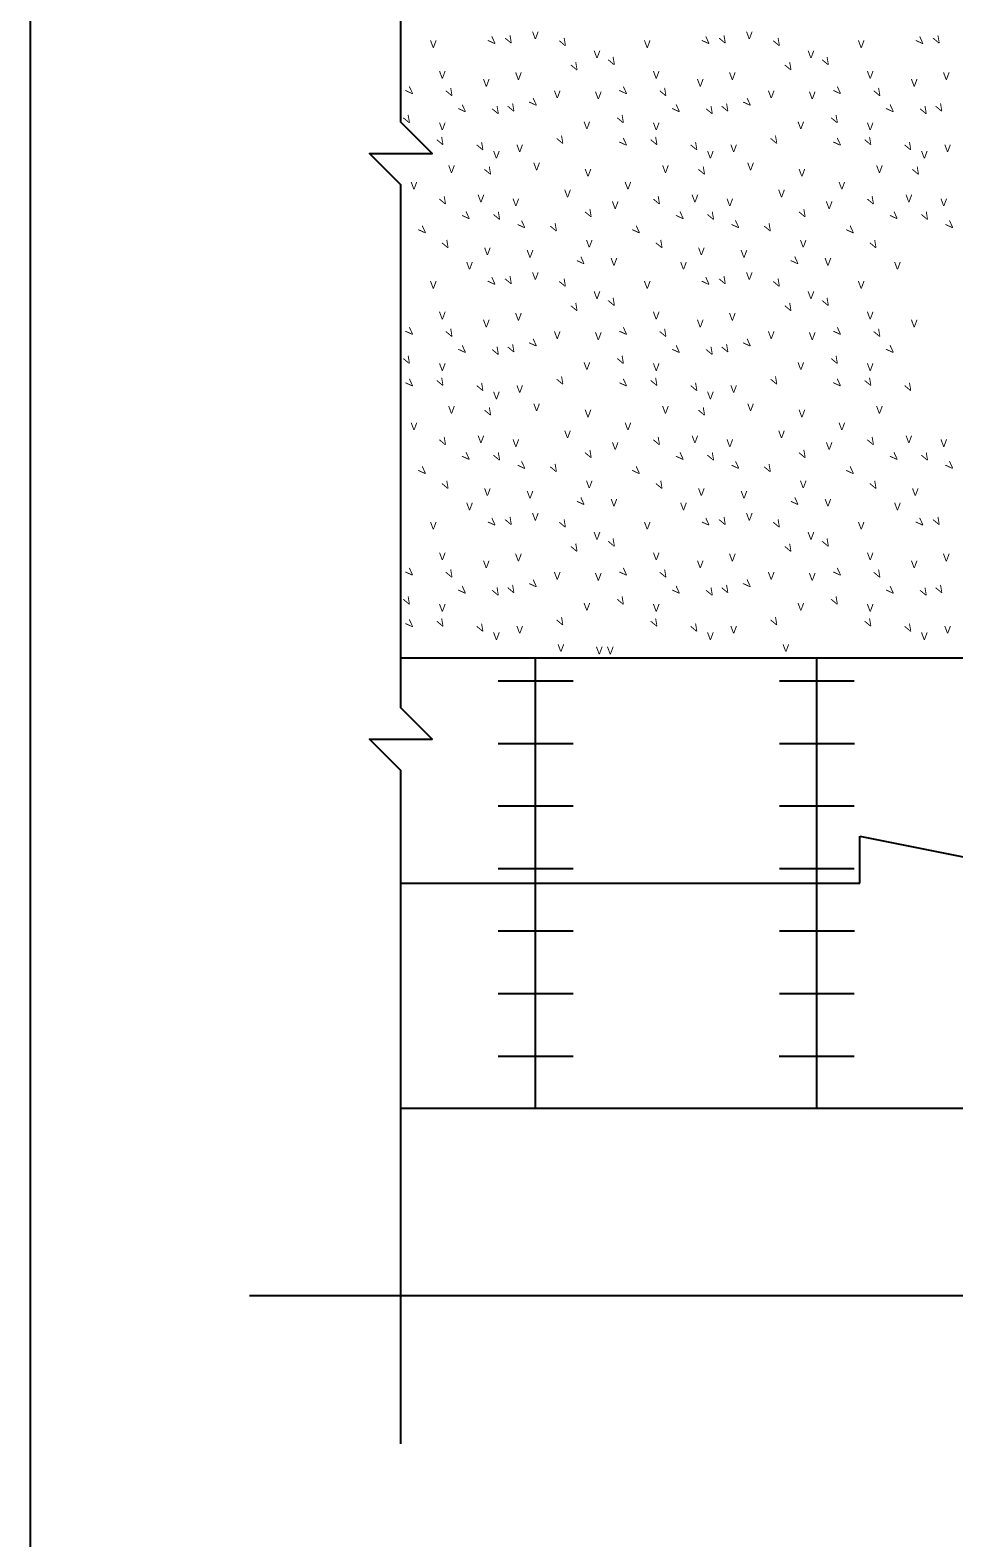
# Model space of a CAD drawing. Extents: x 997.6 to 1036.8, y 998.9 to 1022.7.
# Drawn here: x 1007 to 1009.463, y 1006.128 to 1010.148 of the extents above; entities that cross this region are included whole.
import ezdxf

# ---------------------------------------------------------------- set-up
doc = ezdxf.new("R2010")
doc.units = 0
for name, color, linetype in [('Level 1', 7, 'Continuous'), ('Level 10', 7, 'Continuous'), ('Level 11', 7, 'Continuous')]:
    doc.layers.add(name, color=color, linetype=linetype)

msp = doc.modelspace()

# ---------------------------------------------------------------- linework, layer by layer
at = {"layer": 'Level 1'}
for p, q in [((1007.9884, 1010.0273), (1007.9884, 1012.52)), ((1007.9884, 1008.4659), (1007.9884, 1009.6106)), ((1007.9884, 1008.474), (1014.12, 1008.474)), ((1008.348, 1007.274), (1008.348, 1008.474)), ((1008.348, 1007.274), (1008.348, 1008.474)), ((1009.098, 1007.274), (1009.098, 1008.474)), ((1009.098, 1007.274), (1009.098, 1008.474)), ((1008.248, 1008.4127), (1008.448, 1008.4128)), ((1008.998, 1008.4127), (1009.198, 1008.4128)), ((1008.248, 1008.2462), (1008.4481, 1008.2462)), ((1008.998, 1008.2462), (1009.1981, 1008.2462)), ((1007.9884, 1006.3789), (1007.9884, 1008.0493)), ((1008.248, 1008.0795), (1008.448, 1008.0795)), ((1008.998, 1008.0795), (1009.198, 1008.0795)), ((1009.2128, 1007.874), (1009.2128, 1007.999)), ((1009.2128, 1007.999), (1009.8378, 1007.874)), ((1008.248, 1007.9128), (1008.448, 1007.9128)), ((1008.998, 1007.9128), (1009.198, 1007.9128)), ((1007.9884, 1007.874), (1009.2128, 1007.874)), ((1008.248, 1007.7462), (1008.4481, 1007.7462)), ((1008.998, 1007.7462), (1009.1981, 1007.7462)), ((1008.248, 1007.5794), (1008.448, 1007.5794)), ((1008.998, 1007.5794), (1009.198, 1007.5794)), ((1008.2479, 1007.4128), (1008.448, 1007.4128)), ((1008.9979, 1007.4128), (1009.198, 1007.4128)), ((1007.9884, 1007.274), (1029.0777, 1007.274)), ((1007.5853, 1006.774), (1029.0777, 1006.774))]:
    msp.add_line(p, q, dxfattribs=at)
for points in [[(1007.9884, 1009.6106), (1007.9884, 1009.7356), (1007.9051, 1009.8189), (1008.0718, 1009.8189), (1007.9884, 1009.9023), (1007.9884, 1010.0273)], [(1007.9884, 1008.0493), (1007.9884, 1008.1743), (1007.9051, 1008.2576), (1008.0718, 1008.2576), (1007.9884, 1008.3409), (1007.9884, 1008.4659)]]:
    msp.add_lwpolyline(points, dxfattribs=at)
at = {"layer": 'Level 10'}
msp.add_line((1007, 1021.5), (1007, 1000.5), dxfattribs=at)
at = {"layer": 'Level 11'}
msp.add_lwpolyline([(1007, 1000.5), (1035.5, 1000.5), (1035.5, 1021.5), (1007, 1021.5)], close=True, dxfattribs=at)

# ---------------------------------------------------------------- texts
at = {"layer": 'Level 1'}
for p in [(1008.3384, 1010.124), (1008.909, 1010.124), (1008.0663, 1010.1006), (1008.6368, 1010.1006), (1009.2074, 1010.1006), (1008.5028, 1010.0731), (1009.0734, 1010.0731), (1008.0903, 1010.0188), (1008.2076, 1009.9975), (1008.2933, 1010.0153), (1008.6608, 1010.0188), (1008.7782, 1009.9975), (1008.8638, 1010.0153), (1009.2314, 1010.0188), (1009.3488, 1009.9975), (1009.4344, 1010.0153), (1008.3968, 1009.9666), (1008.5063, 1009.9638), (1008.9674, 1009.9666), (1009.0768, 1009.9638), (1008.0903, 1009.8813), (1008.4758, 1009.8842), (1008.6608, 1009.8813), (1009.0464, 1009.8842), (1009.2314, 1009.8813), (1008.2346, 1009.8058), (1008.2967, 1009.8229), (1008.8052, 1009.8058), (1008.8673, 1009.8229), (1009.3758, 1009.8058), (1009.4378, 1009.8229), (1008.1148, 1009.7673), (1008.3418, 1009.7743), (1008.4788, 1009.7577), (1008.6854, 1009.7673), (1008.9124, 1009.7743), (1009.0493, 1009.7577), (1009.256, 1009.7673), (1008.0147, 1009.7233), (1008.5853, 1009.7233), (1009.1558, 1009.7233), (1008.1933, 1009.6889), (1008.2864, 1009.6787), (1008.4243, 1009.7021), (1008.7639, 1009.6889), (1008.857, 1009.6787), (1008.9949, 1009.7021), (1009.3345, 1009.6889), (1009.4276, 1009.6787), (1008.5514, 1009.6712), (1009.122, 1009.6712), (1008.4822, 1009.5687), (1009.0528, 1009.5687), (1008.2105, 1009.5481), (1008.3242, 1009.5413), (1008.548, 1009.52), (1008.7811, 1009.5481), (1008.8948, 1009.5413), (1009.1186, 1009.52), (1008.1629, 1009.5097), (1008.3384, 1009.4822), (1008.7335, 1009.5097), (1008.909, 1009.4822), (1009.3041, 1009.5097), (1008.0663, 1009.4588), (1008.6368, 1009.4588), (1009.2074, 1009.4588), (1008.5028, 1009.4313), (1009.0734, 1009.4313), (1008.0903, 1009.3769), (1008.2076, 1009.3557), (1008.2933, 1009.3735), (1008.6608, 1009.3769), (1008.7782, 1009.3557), (1008.8638, 1009.3735), (1009.2314, 1009.3769), (1009.3488, 1009.3557), (1008.3968, 1009.3248), (1008.5063, 1009.3219), (1008.9674, 1009.3248), (1009.0768, 1009.3219), (1008.0903, 1009.2395), (1008.4758, 1009.2423), (1008.6608, 1009.2395), (1009.0464, 1009.2423), (1009.2314, 1009.2395), (1008.2346, 1009.1639), (1008.2967, 1009.1811), (1008.8052, 1009.1639), (1008.8673, 1009.1811), (1008.1148, 1009.1255), (1008.3418, 1009.1324), (1008.4788, 1009.1158), (1008.6854, 1009.1255), (1008.9124, 1009.1324), (1009.0493, 1009.1158), (1009.256, 1009.1255), (1008.0147, 1009.0815), (1008.5853, 1009.0815), (1009.1558, 1009.0815), (1008.1933, 1009.0471), (1008.2864, 1009.0368), (1008.4243, 1009.0603), (1008.7639, 1009.0471), (1008.857, 1009.0368), (1008.9949, 1009.0603), (1009.3345, 1009.0471), (1009.4276, 1009.0368), (1008.5514, 1009.0293), (1009.122, 1009.0293), (1008.4822, 1008.9268), (1009.0528, 1008.9268), (1008.2105, 1008.9063), (1008.3242, 1008.8994), (1008.548, 1008.8782), (1008.7811, 1008.9063), (1008.8948, 1008.8994), (1009.1186, 1008.8782), (1009.3517, 1008.9063), (1008.1629, 1008.8678), (1008.3384, 1008.8403), (1008.7335, 1008.8678), (1008.909, 1008.8403), (1009.3041, 1008.8678), (1008.0663, 1008.8169), (1008.5028, 1008.7894), (1008.6368, 1008.8169), (1009.0734, 1008.7894), (1009.2074, 1008.8169), (1008.0903, 1008.7351), (1008.2076, 1008.7138), (1008.2933, 1008.7317), (1008.6608, 1008.7351), (1008.7782, 1008.7138), (1008.8638, 1008.7317), (1009.2314, 1008.7351), (1009.3488, 1008.7138), (1009.4344, 1008.7317), (1008.3968, 1008.6829), (1008.5063, 1008.6801), (1008.9674, 1008.6829), (1009.0768, 1008.6801), (1008.0903, 1008.5977), (1008.4758, 1008.6005), (1008.6608, 1008.5977), (1009.0464, 1008.6005), (1009.2314, 1008.5977), (1008.2346, 1008.5221), (1008.2967, 1008.5393), (1008.8052, 1008.5221), (1008.8673, 1008.5393), (1009.3758, 1008.5221), (1009.4378, 1008.5393), (1008.4065, 1008.4906), (1008.5089, 1008.4837), (1008.5383, 1008.4837), (1009.0065, 1008.4906)]:
    msp.add_text('V', height=0.02, dxfattribs=at).set_placement(p)
for rotation, p in [(45, (1008.2337, 1010.1053)), (29.9221, (1008.2755, 1010.1085)), (29.9221, (1008.4198, 1010.1016)), (45, (1008.8043, 1010.1053)), (29.9221, (1008.8461, 1010.1085)), (29.9221, (1008.9904, 1010.1016)), (45, (1009.3748, 1010.1053)), (29.9221, (1009.4167, 1010.1085)), (29.9221, (1008.4508, 1010.0369)), (29.9221, (1008.5504, 1010.0507)), (29.9221, (1009.0213, 1010.0369)), (29.9221, (1009.121, 1010.0507)), (45, (1008.0138, 1009.9719)), (29.9221, (1008.1173, 1009.9682)), (45, (1008.5844, 1009.9719)), (29.9221, (1008.6878, 1009.9682)), (45, (1009.155, 1009.9719)), (29.9221, (1009.2584, 1009.9682)), (45, (1008.1547, 1009.9238)), (29.9221, (1008.2409, 1009.9201)), (29.9221, (1008.2824, 1009.927)), (45, (1008.3439, 1009.941)), (45, (1008.7253, 1009.9238)), (29.9221, (1008.8115, 1009.9201)), (29.9221, (1008.853, 1009.927)), (45, (1008.9145, 1009.941)), (45, (1009.2958, 1009.9238)), (29.9221, (1009.3821, 1009.9201)), (29.9221, (1009.4236, 1009.927)), (29.9221, (1008.0038, 1009.8961)), (29.9221, (1008.5744, 1009.8961)), (29.9221, (1009.145, 1009.8961)), (29.9221, (1008.0932, 1009.8377)), (29.9221, (1008.4129, 1009.8411)), (45, (1008.5844, 1009.8345)), (29.9221, (1008.6638, 1009.8377)), (29.9221, (1008.9835, 1009.8411)), (45, (1009.155, 1009.8345)), (29.9221, (1009.2343, 1009.8377)), (29.9221, (1008.1997, 1009.8239)), (29.9221, (1008.7703, 1009.8239)), (29.9221, (1009.3408, 1009.8239)), (29.9221, (1008.2203, 1009.7587)), (29.9221, (1008.7908, 1009.7587)), (29.9221, (1009.3614, 1009.7587)), (29.9221, (1008.1, 1009.6796)), (29.9221, (1008.6706, 1009.6796)), (29.9221, (1009.2412, 1009.6796)), (45, (1008.1649, 1009.6387)), (29.9221, (1008.2443, 1009.6384)), (29.9221, (1008.4885, 1009.6453)), (45, (1008.7355, 1009.6387)), (29.9221, (1008.8149, 1009.6384)), (29.9221, (1009.0591, 1009.6453)), (45, (1009.3061, 1009.6387)), (29.9221, (1009.3855, 1009.6384)), (45, (1008.0482, 1009.6008)), (45, (1008.313, 1009.6146)), (29.9221, (1008.3958, 1009.6075)), (45, (1008.6188, 1009.6008)), (45, (1008.8836, 1009.6146)), (29.9221, (1008.9663, 1009.6075)), (45, (1009.1893, 1009.6008)), (45, (1009.4542, 1009.6146)), (29.9221, (1008.1069, 1009.5628)), (29.9221, (1008.6775, 1009.5628)), (29.9221, (1009.2481, 1009.5628)), (45, (1008.471, 1009.5184)), (45, (1009.0416, 1009.5184)), (29.9221, (1008.2755, 1009.4667)), (29.9221, (1008.8461, 1009.4667)), (45, (1008.2337, 1009.4634)), (29.9221, (1008.4198, 1009.4598)), (45, (1008.8043, 1009.4634)), (29.9221, (1008.9904, 1009.4598)), (29.9221, (1008.4508, 1009.3951)), (29.9221, (1008.5504, 1009.4088)), (29.9221, (1009.0213, 1009.3951)), (29.9221, (1009.121, 1009.4088)), (45, (1008.0138, 1009.3301)), (29.9221, (1008.1173, 1009.3263)), (45, (1008.5844, 1009.3301)), (29.9221, (1008.6878, 1009.3263)), (45, (1009.155, 1009.3301)), (29.9221, (1009.2584, 1009.3263)), (45, (1008.1547, 1009.2819)), (29.9221, (1008.2409, 1009.2783)), (29.9221, (1008.2824, 1009.2852)), (45, (1008.3439, 1009.2992)), (45, (1008.7253, 1009.2819)), (29.9221, (1008.8115, 1009.2783)), (29.9221, (1008.853, 1009.2852)), (45, (1008.9145, 1009.2992)), (45, (1009.2958, 1009.2819)), (29.9221, (1008.0038, 1009.2543)), (29.9221, (1008.5744, 1009.2543)), (29.9221, (1009.145, 1009.2543)), (45, (1008.0138, 1009.1927)), (29.9221, (1008.0932, 1009.1958)), (29.9221, (1008.4129, 1009.1993)), (45, (1008.5844, 1009.1927)), (29.9221, (1008.6638, 1009.1958)), (29.9221, (1008.9835, 1009.1993)), (45, (1009.155, 1009.1927)), (29.9221, (1009.2343, 1009.1958)), (29.9221, (1008.1997, 1009.1821)), (29.9221, (1008.7703, 1009.1821)), (29.9221, (1009.3408, 1009.1821)), (29.9221, (1008.2203, 1009.1168)), (29.9221, (1008.7908, 1009.1168)), (29.9221, (1008.1, 1009.0378)), (29.9221, (1008.6706, 1009.0378)), (29.9221, (1009.2412, 1009.0378)), (45, (1008.1649, 1008.9968)), (29.9221, (1008.2443, 1008.9966)), (29.9221, (1008.4885, 1009.0034)), (45, (1008.7355, 1008.9968)), (29.9221, (1008.8149, 1008.9966)), (29.9221, (1009.0591, 1009.0034)), (45, (1009.3061, 1008.9968)), (29.9221, (1009.3855, 1008.9966)), (45, (1008.0482, 1008.959)), (45, (1008.313, 1008.9728)), (29.9221, (1008.3958, 1008.9657)), (45, (1008.6188, 1008.959)), (45, (1008.8836, 1008.9728)), (29.9221, (1008.9663, 1008.9657)), (45, (1009.1893, 1008.959)), (45, (1009.4542, 1008.9728)), (29.9221, (1008.1069, 1008.921)), (29.9221, (1008.6775, 1008.921)), (29.9221, (1009.2481, 1008.921)), (45, (1008.471, 1008.8766)), (45, (1009.0416, 1008.8766)), (29.9221, (1008.2755, 1008.8248)), (29.9221, (1008.8461, 1008.8248)), (29.9221, (1009.4167, 1008.8248)), (45, (1008.2337, 1008.8216)), (29.9221, (1008.4198, 1008.8179)), (45, (1008.8043, 1008.8216)), (29.9221, (1008.9904, 1008.8179)), (45, (1009.3748, 1008.8216)), (29.9221, (1008.4508, 1008.7533)), (29.9221, (1008.5504, 1008.767)), (29.9221, (1009.0213, 1008.7533)), (29.9221, (1009.121, 1008.767)), (45, (1008.0138, 1008.6883)), (29.9221, (1008.1173, 1008.6845)), (45, (1008.5844, 1008.6883)), (29.9221, (1008.6878, 1008.6845)), (45, (1009.155, 1008.6883)), (29.9221, (1009.2584, 1008.6845)), (45, (1008.1547, 1008.6401)), (29.9221, (1008.2409, 1008.6364)), (29.9221, (1008.2824, 1008.6433)), (45, (1008.3439, 1008.6573)), (45, (1008.7253, 1008.6401)), (29.9221, (1008.8115, 1008.6364)), (29.9221, (1008.853, 1008.6433)), (45, (1008.9145, 1008.6573)), (45, (1009.2958, 1008.6401)), (29.9221, (1009.3821, 1008.6364)), (29.9221, (1009.4236, 1008.6433)), (29.9221, (1008.0038, 1008.6124)), (29.9221, (1008.5744, 1008.6124)), (29.9221, (1009.145, 1008.6124)), (45, (1008.0138, 1008.5508)), (29.9221, (1008.0932, 1008.554)), (29.9221, (1008.4129, 1008.5574)), (29.9221, (1008.6638, 1008.554)), (29.9221, (1008.9835, 1008.5574)), (29.9221, (1009.2343, 1008.554)), (29.9221, (1008.1997, 1008.5403)), (29.9221, (1008.7703, 1008.5403)), (29.9221, (1009.3408, 1008.5403))]:
    msp.add_text('V', height=0.02, rotation=rotation, dxfattribs=at).set_placement(p)

doc.saveas('drawing.dxf')
